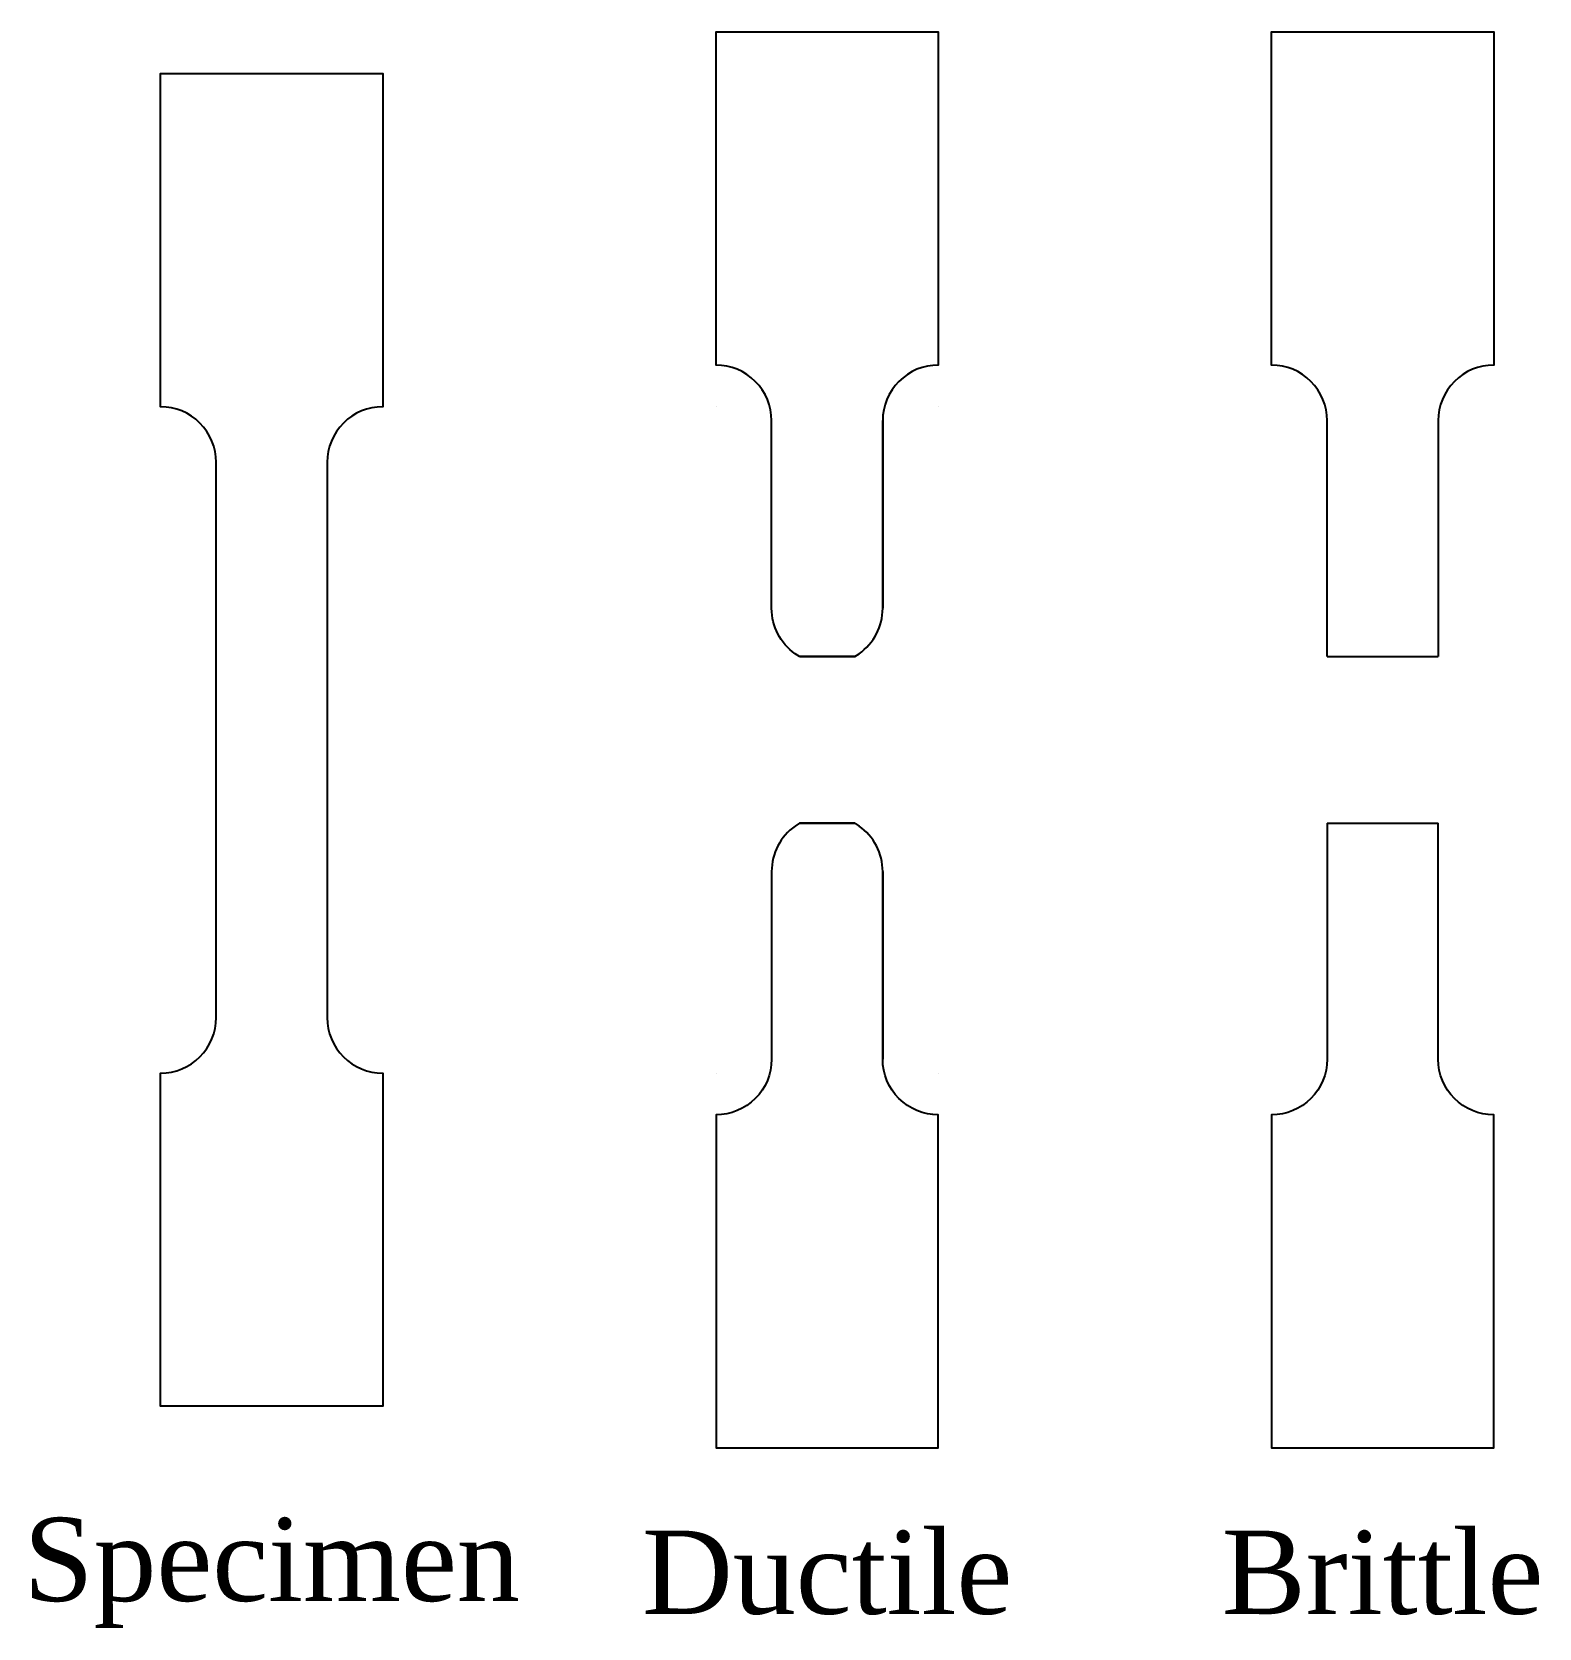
# Model space of a CAD drawing. Header units: feet. Extents: x -1.2 to 12.4, y -2 to 12.4.
import ezdxf

# ---------------------------------------------------------------- set-up
doc = ezdxf.new("R2010")
doc.units = ezdxf.units.FT
doc.header["$MEASUREMENT"] = 0
doc.styles.add('TNR', font='times.ttf')
doc.linetypes.add('ZIGZAG', pattern='A,0.0001,-0.2,[131,ltypeshp.shx,S=0.2,R=0,X=-0.2,Y=0],-0.4,[131,ltypeshp.shx,S=0.2,R=180,X=0.2,Y=0],-0.2', length=0.8001)

msp = doc.modelspace()

# ---------------------------------------------------------------- linework, layer by layer
for p, q in [((5, 9), (5, 9)), ((7, 9), (7, 9)), ((6.25, 6.75), (6.287, 6.776)), ((10.5, 6.75), (11.5, 6.75)), ((6.25, 5.25), (6.287, 5.224)), ((10.5, 5.25), (11.5, 5.25)), ((5, 3), (5, 3)), ((7, 3), (7, 3))]:
    msp.add_line(p, q)
at = {"linetype": 'ZIGZAG', "ltscale": 0.2}
for p, q in [((6.25, 6.75), (5.75, 6.75)), ((5.75, 6.75), (6.25, 6.75)), ((6.25, 5.25), (5.75, 5.25)), ((5.75, 5.25), (6.25, 5.25))]:
    msp.add_line(p, q, dxfattribs=at)
for points in [[(5.75, 6.75), (5.713, 6.776, -0.244735), (5.5, 7.185), (5.5, 8.875, 0.414214), (5, 9.375), (5, 12.375), (7, 12.375), (7, 9.375, 0.414214), (6.5, 8.875), (6.5, 7.185), (6.5, 8.875)], [(10.5, 6.75), (10.5, 8.875, 0.414214), (10, 9.375), (10, 9.375), (10, 12.375), (12, 12.375), (12, 9.375), (12, 9.375, 0.414214), (11.5, 8.875), (11.5, 6.75)], [(5.75, 5.25), (5.713, 5.224, 0.244735), (5.5, 4.815), (5.5, 3.125, -0.414214), (5, 2.625), (5, -0.375), (7, -0.375), (7, 2.625, -0.414214), (6.5, 3.125), (6.5, 4.815), (6.5, 3.125)], [(10.5, 5.25), (10.5, 3.125, -0.414214), (10, 2.625), (10, 2.625), (10, -0.375), (12, -0.375), (12, 2.625), (12, 2.625, -0.414214), (11.5, 3.125), (11.5, 5.25)]]:
    msp.add_lwpolyline(points, format="xyb")
msp.add_lwpolyline([(0, 3), (0, 3, 0.414214), (0.5, 3.5), (0.5, 8.5, 0.414214), (0, 9), (0, 9), (0, 12), (2, 12), (2, 9), (2, 9, 0.414214), (1.5, 8.5), (1.5, 3.5, 0.414214), (2, 3), (2, 3), (2, 0), (0, 0)], format="xyb", close=True)
for centre, start, end in [((6, 7.185), 304.992, 0), ((6, 4.815), 0, 55.008)]:
    msp.add_arc(centre, 0.5, start, end)

# ---------------------------------------------------------------- texts
at = {"char_height": 0.75, "attachment_point": 5, "style": 'TNR'}
for s, insert in [('Specimen', (1, -1.5)), ('Ductile', (6, -1.5)), ('Brittle', (11, -1.5))]:
    msp.add_mtext_dynamic_manual_height_columns(s, width=1.68577, gutter_width=1, heights=[0], dxfattribs=dict(at, insert=insert))

doc.saveas('drawing.dxf')
